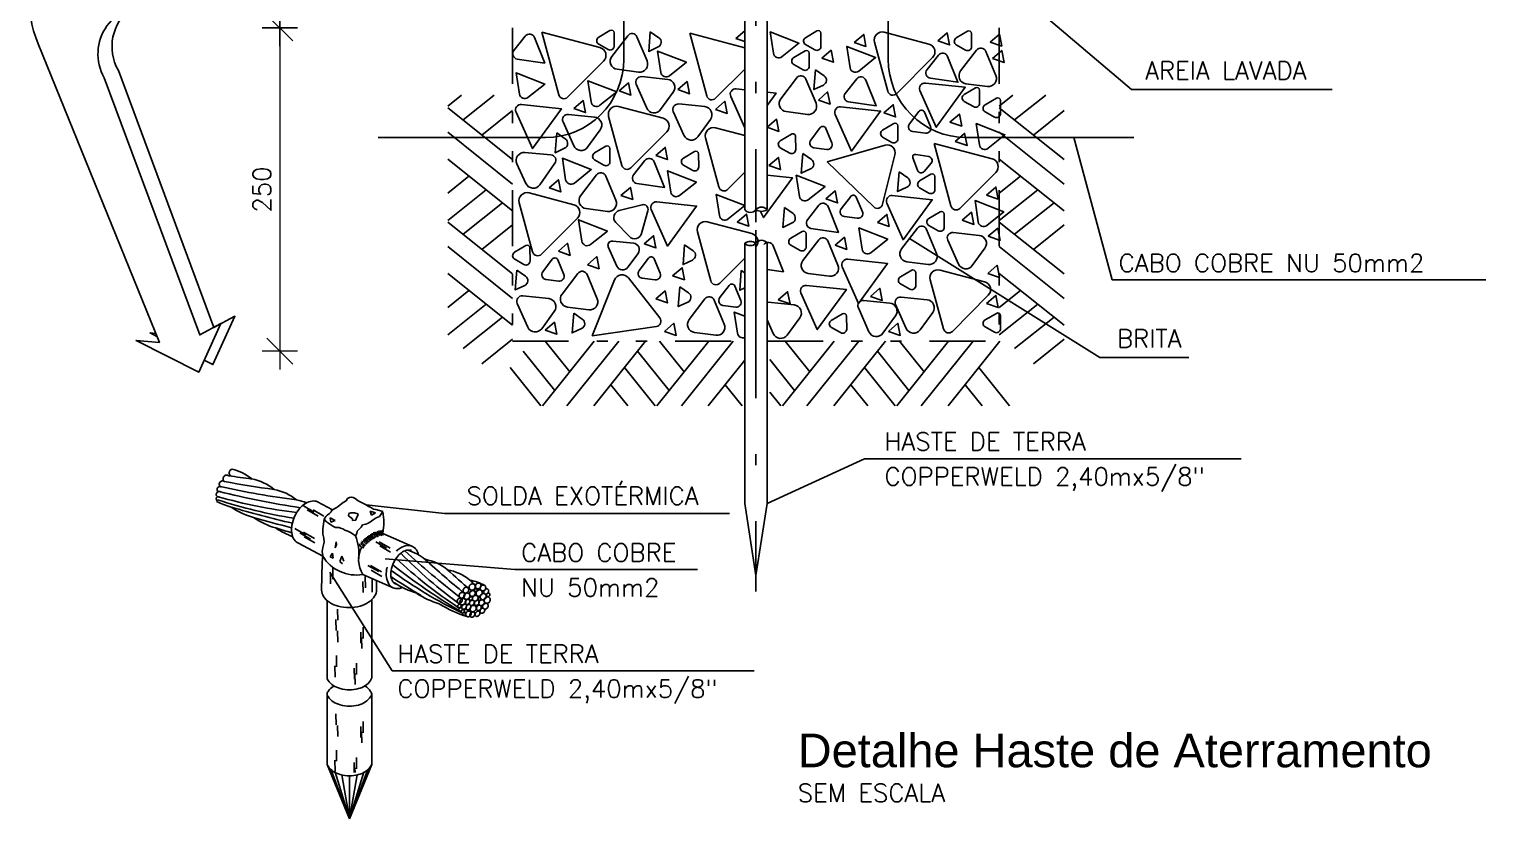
# Model space of a CAD drawing. Header units: millimetres. Extents: x 0 to 321, y -39 to 66.
# Drawn here: x 307.93 to 320.94, y -0.89 to 6.16 of the extents above; entities that cross this region are included whole.
import ezdxf

# ---------------------------------------------------------------- set-up
doc = ezdxf.new("R2010")
doc.units = ezdxf.units.MM
doc.header["$LTSCALE"] = 0.5
doc.header["$MEASUREMENT"] = 0
for name, pattern in [('CENTRO01', [8, 3, -1, 0, -1, 3]), ('DIVIDEX2', [2.5, 1, -0.5, 0, -0.5, 0, -0.5]), ('HIDDEN', [9.525, 6.35, -3.175])]:
    doc.linetypes.add(name, pattern=pattern)
for name, color, linetype in [('3', 7, 'HIDDEN'), ('ABB-AUX1', 1, 'Continuous'), ('AUXI-1', 1, 'Continuous'), ('AUXI-2', 2, 'Continuous'), ('DETALHES', 2, 'Continuous'), ('LEGENDA', 2, 'Continuous'), ('SOLID', 254, 'Continuous')]:
    doc.layers.add(name, color=color, linetype=linetype)
doc.layers.add('Cotas', color=1, linetype='Continuous', lineweight=5)
doc.styles.add('140-50', font='arial.ttf', dxfattribs={"height": 0.3})
doc.styles.add('60-125', font='romans.shx', dxfattribs={"height": 0.2})
doc.styles.add('60-50', font='romans.shx', dxfattribs={"height": 0.08})

# ---------------------------------------------------------------- blocks, each defined once
blk = doc.blocks.new('CRUZ')
for p, q in [((0, 1.97), (0, -1.97)), ((-2.04, 0), (2.04, 0)), ((-1.44, -1.44), (1.44, 1.44))]:
    blk.add_line(p, q)

msp = doc.modelspace()

# ---------------------------------------------------------------- linework, layer by layer
at = {"color": 1}
for p, q in [((317.258, 5.196), (317.602, 3.924)), ((314.521, 1.928), (315.391, 2.327)), ((310.941, 1.917), (311.64, 1.839)), ((311.11, 1.433), (312.268, 1.337)), ((310.617, 1.313), (311.174, 0.432))]:
    msp.add_line(p, q, dxfattribs=at)
at = {"layer": '3', "color": 1}
for p, q in [((311.791, 5.575), (311.669, 5.477)), ((312.249, 4.999), (311.669, 5.462)), ((312.084, 5.575), (311.806, 5.353)), ((316.715, 5.575), (316.593, 5.477)), ((317.173, 4.999), (316.593, 5.462)), ((317.008, 5.575), (316.73, 5.353)), ((312.249, 5.437), (311.975, 5.218)), ((317.173, 5.437), (316.898, 5.218)), ((312.249, 4.78), (311.669, 5.243)), ((317.173, 4.78), (316.593, 5.243)), ((312.249, 4.541), (311.669, 5.004)), ((317.173, 4.541), (316.593, 5.004)), ((311.859, 4.852), (311.669, 4.7)), ((316.783, 4.852), (316.593, 4.7)), ((312.012, 4.73), (311.669, 4.456)), ((316.936, 4.73), (316.593, 4.456)), ((312.158, 4.613), (311.806, 4.332)), ((317.082, 4.613), (316.73, 4.332)), ((312.249, 3.978), (311.669, 4.441)), ((317.173, 3.978), (316.593, 4.441)), ((312.249, 4.416), (311.975, 4.197)), ((317.173, 4.416), (316.898, 4.197)), ((312.249, 3.759), (311.669, 4.222)), ((317.173, 3.759), (316.593, 4.222)), ((312.249, 3.52), (311.669, 3.983)), ((317.173, 3.52), (316.593, 3.983)), ((311.859, 3.831), (311.669, 3.679)), ((316.783, 3.831), (316.593, 3.679)), ((312.012, 3.709), (311.669, 3.435)), ((316.936, 3.709), (316.593, 3.435)), ((312.158, 3.592), (311.806, 3.311)), ((317.082, 3.592), (316.73, 3.311)), ((312.249, 3.395), (311.975, 3.176)), ((317.173, 3.395), (316.898, 3.176)), ((312.343, 3.288), (312.625, 2.936)), ((312.978, 3.379), (312.515, 2.799)), ((312.54, 3.379), (312.759, 3.104)), ((313.197, 3.379), (312.734, 2.799)), ((313.436, 3.379), (312.973, 2.799)), ((313.364, 3.288), (313.645, 2.936)), ((313.999, 3.379), (313.536, 2.799)), ((313.561, 3.379), (313.78, 3.104)), ((314.218, 3.379), (313.755, 2.799)), ((315.12, 3.379), (314.657, 2.799)), ((314.682, 3.379), (314.901, 3.104)), ((315.339, 3.379), (314.876, 2.799)), ((315.578, 3.379), (315.115, 2.799)), ((315.506, 3.288), (315.787, 2.936)), ((316.141, 3.379), (315.678, 2.799)), ((315.703, 3.379), (315.922, 3.104)), ((316.36, 3.379), (315.897, 2.799)), ((316.599, 3.379), (316.136, 2.799)), ((312.226, 3.142), (312.5, 2.799)), ((313.247, 3.142), (313.521, 2.799)), ((314.321, 3.208), (313.994, 2.799)), ((314.544, 3.214), (314.766, 2.936)), ((315.389, 3.142), (315.663, 2.799)), ((316.41, 3.142), (316.684, 2.799)), ((313.125, 2.989), (313.277, 2.799)), ((314.146, 2.989), (314.298, 2.799)), ((314.544, 2.921), (314.642, 2.799)), ((315.267, 2.989), (315.419, 2.799)), ((316.288, 2.989), (316.44, 2.799))]:
    msp.add_line(p, q, dxfattribs=at)
at = {"layer": 'ABB-AUX1'}
for p, q in [((320.937, 3.924), (317.602, 3.924)), ((318.753, 2.327), (315.391, 2.327)), ((314.185, 1.839), (311.64, 1.839)), ((313.899, 1.337), (312.268, 1.337)), ((314.404, 0.432), (311.174, 0.432))]:
    msp.add_line(p, q, dxfattribs=at)
at = {"layer": 'AUXI-1'}
for points in [[(309.733, 2.173, -0.096725), (309.723, 2.184, -0.097742), (309.719, 2.197, -0.099216), (309.72, 2.21, -0.100283), (309.726, 2.222, -0.100283), (309.736, 2.231, -0.061382), (309.744, 2.234, -0.097742)], [(309.64, 2.079, -0.104382), (309.633, 2.087, -0.100739), (309.63, 2.097, -0.095982), (309.631, 2.108, -0.09287), (309.636, 2.118, -0.09287), (309.645, 2.125, -0.095982), (309.655, 2.129, -0.100739), (309.666, 2.129, -0.104382), (309.675, 2.124, -0.104382)], [(309.636, 2.082, -0.057478), (309.64, 2.079, -0.100261)], [(309.675, 2.124, -0.108346), (309.668, 2.133, -0.102042), (309.664, 2.144, -0.094232), (309.666, 2.157, -0.089366), (309.672, 2.168, -0.089366), (309.681, 2.177, -0.094232), (309.693, 2.181, -0.102042), (309.705, 2.181, -0.108346), (309.715, 2.176, -0.108346)], [(309.61, 1.992, -0.118585), (309.605, 1.998, -0.104671), (309.603, 2.007, -0.089579), (309.605, 2.016, -0.081212), (309.609, 2.024, -0.081212), (309.617, 2.031, -0.089579), (309.625, 2.034, -0.104671), (309.633, 2.035, -0.118585), (309.64, 2.031, -0.118585)], [(309.61, 1.958, -0.094202), (309.605, 1.963, -0.09661), (309.603, 1.969, -0.100222), (309.603, 1.976, -0.102935), (309.606, 1.982, -0.102935), (309.611, 1.986, -0.100222), (309.618, 1.988, -0.09661), (309.625, 1.988, -0.094202), (309.631, 1.985, -0.094202)], [(309.621, 2.033, -0.103042), (309.615, 2.04, -0.100261), (309.611, 2.048, -0.096564), (309.611, 2.058, -0.094103), (309.614, 2.067, -0.094103), (309.621, 2.074, -0.096564), (309.63, 2.079, -0.100261), (309.639, 2.079, -0.103042), (309.648, 2.076, -0.103042)]]:
    msp.add_lwpolyline(points, format="xyb", dxfattribs=at)
for points in [[(311.848, 1.175, -0.110801), (311.854, 1.168, -0.102767), (311.857, 1.158, -0.09313), (311.856, 1.148, -0.087299), (311.851, 1.139, -0.087299), (311.843, 1.131, -0.09313), (311.834, 1.128, -0.102767), (311.824, 1.128, -0.110801), (311.815, 1.131, -0.110801), (311.809, 1.138, -0.102767), (311.807, 1.148, -0.09313), (311.808, 1.158, -0.087299), (311.813, 1.167, -0.087299), (311.82, 1.175, -0.09313), (311.83, 1.179, -0.102767), (311.84, 1.179, -0.110801)], [(311.906, 1.206, -0.112931), (311.912, 1.199, -0.103347), (311.915, 1.188, -0.092165), (311.914, 1.177, -0.085565), (311.909, 1.167, -0.085565), (311.9, 1.158, -0.092165), (311.89, 1.154, -0.103347), (311.879, 1.154, -0.112931), (311.87, 1.158, -0.112931), (311.863, 1.165, -0.103347), (311.86, 1.176, -0.092165), (311.862, 1.187, -0.085565), (311.867, 1.198, -0.085565), (311.876, 1.206, -0.092165), (311.886, 1.21, -0.103347), (311.897, 1.21, -0.112931)], [(311.957, 1.213, -0.106529), (311.964, 1.206, -0.101465), (311.967, 1.196, -0.095039), (311.966, 1.186, -0.090946), (311.961, 1.177, -0.090946), (311.953, 1.169, -0.095039), (311.944, 1.166, -0.101465), (311.934, 1.166, -0.106529), (311.925, 1.17, -0.106529), (311.919, 1.177, -0.101465), (311.916, 1.187, -0.095039), (311.917, 1.197, -0.090946), (311.922, 1.206, -0.090946), (311.929, 1.213, -0.095039), (311.939, 1.217, -0.101465), (311.949, 1.217, -0.106529)], [(312, 1.195, -0.106529), (312.006, 1.187, -0.101465), (312.009, 1.178, -0.095039), (312.008, 1.168, -0.090946), (312.004, 1.158, -0.090946), (311.996, 1.151, -0.095039), (311.986, 1.147, -0.101465), (311.976, 1.148, -0.106529), (311.968, 1.152, -0.106529), (311.962, 1.159, -0.101465), (311.959, 1.168, -0.095039), (311.959, 1.178, -0.090946), (311.964, 1.188, -0.090946), (311.972, 1.195, -0.095039), (311.981, 1.199, -0.101465), (311.991, 1.199, -0.106529)], [(311.792, 1.08, -0.122187), (311.797, 1.075, -0.105357), (311.799, 1.066, -0.08792), (311.798, 1.057, -0.078612), (311.793, 1.048, -0.078612), (311.786, 1.041, -0.08792), (311.778, 1.037, -0.105357), (311.769, 1.037, -0.122187), (311.762, 1.04, -0.122187), (311.757, 1.046, -0.105357), (311.755, 1.054, -0.08792), (311.756, 1.063, -0.078612), (311.761, 1.072, -0.078612), (311.768, 1.079, -0.08792), (311.777, 1.083, -0.105357), (311.785, 1.083, -0.122187)], [(311.813, 1.13, -0.110801), (311.819, 1.123, -0.102767), (311.821, 1.114, -0.09313), (311.82, 1.104, -0.087299), (311.816, 1.094, -0.087299), (311.808, 1.087, -0.09313), (311.798, 1.083, -0.102767), (311.788, 1.083, -0.110801), (311.78, 1.086, -0.110801), (311.774, 1.093, -0.102767), (311.771, 1.103, -0.09313), (311.773, 1.113, -0.087299), (311.777, 1.123, -0.087299), (311.785, 1.13, -0.09313), (311.794, 1.134, -0.102767), (311.804, 1.134, -0.110801)], [(311.823, 1.074, -0.112931), (311.83, 1.067, -0.103347), (311.833, 1.056, -0.092165), (311.831, 1.045, -0.085565), (311.826, 1.035, -0.085565), (311.817, 1.026, -0.092165), (311.807, 1.022, -0.103347), (311.796, 1.022, -0.112931), (311.787, 1.026, -0.112931), (311.781, 1.034, -0.103347), (311.778, 1.044, -0.092165), (311.779, 1.055, -0.085565), (311.784, 1.066, -0.085565), (311.793, 1.074, -0.092165), (311.803, 1.078, -0.103347), (311.814, 1.078, -0.112931)], [(311.859, 1.124, -0.112931), (311.865, 1.116, -0.103347), (311.868, 1.106, -0.092165), (311.867, 1.095, -0.085565), (311.861, 1.084, -0.085565), (311.853, 1.076, -0.092165), (311.842, 1.072, -0.103347), (311.832, 1.071, -0.112931), (311.822, 1.075, -0.112931), (311.816, 1.083, -0.103347), (311.813, 1.094, -0.092165), (311.814, 1.105, -0.085565), (311.82, 1.115, -0.085565), (311.828, 1.123, -0.092165), (311.839, 1.128, -0.103347), (311.85, 1.128, -0.112931)], [(311.86, 1.068, -0.120068), (311.864, 1.062, -0.104968), (311.866, 1.054, -0.088896), (311.865, 1.045, -0.080125), (311.861, 1.037, -0.080125), (311.854, 1.03, -0.088896), (311.846, 1.026, -0.104968), (311.837, 1.026, -0.120068), (311.831, 1.029, -0.120068), (311.826, 1.035, -0.104968), (311.824, 1.043, -0.088896), (311.825, 1.051, -0.080125), (311.83, 1.06, -0.080125), (311.836, 1.067, -0.088896), (311.844, 1.07, -0.104968), (311.853, 1.071, -0.120068)], [(311.884, 1.092, -0.106794), (311.888, 1.088, -0.101551), (311.89, 1.083, -0.094922), (311.889, 1.077, -0.090713), (311.887, 1.071, -0.090713), (311.882, 1.067, -0.094922), (311.876, 1.064, -0.101551), (311.87, 1.064, -0.106794), (311.865, 1.067, -0.106794), (311.861, 1.071, -0.101551), (311.86, 1.077, -0.094922), (311.86, 1.083, -0.090713), (311.863, 1.088, -0.090713), (311.868, 1.093, -0.094922), (311.873, 1.095, -0.101551), (311.879, 1.095, -0.106794)], [(311.899, 1.06, -0.120068), (311.904, 1.054, -0.104968), (311.906, 1.046, -0.088896), (311.904, 1.037, -0.080125), (311.9, 1.029, -0.080125), (311.893, 1.022, -0.088896), (311.885, 1.018, -0.104968), (311.877, 1.018, -0.120068), (311.87, 1.021, -0.120068), (311.865, 1.027, -0.104968), (311.863, 1.035, -0.088896), (311.864, 1.044, -0.080125), (311.869, 1.052, -0.080125), (311.876, 1.059, -0.088896), (311.884, 1.062, -0.104968), (311.892, 1.063, -0.120068)], [(311.906, 1.146, -0.110801), (311.912, 1.139, -0.102767), (311.915, 1.129, -0.09313), (311.914, 1.119, -0.087299), (311.909, 1.11, -0.087299), (311.901, 1.102, -0.09313), (311.892, 1.099, -0.102767), (311.882, 1.098, -0.110801), (311.874, 1.102, -0.110801), (311.868, 1.109, -0.102767), (311.865, 1.119, -0.09313), (311.866, 1.129, -0.087299), (311.871, 1.138, -0.087299), (311.879, 1.146, -0.09313), (311.888, 1.15, -0.102767), (311.898, 1.15, -0.110801)], [(311.932, 1.103, -0.110801), (311.938, 1.096, -0.102767), (311.94, 1.087, -0.09313), (311.939, 1.077, -0.087299), (311.934, 1.067, -0.087299), (311.927, 1.06, -0.09313), (311.917, 1.056, -0.102767), (311.907, 1.056, -0.110801), (311.899, 1.06, -0.110801), (311.893, 1.067, -0.102767), (311.89, 1.076, -0.09313), (311.891, 1.086, -0.087299), (311.896, 1.096, -0.087299), (311.904, 1.103, -0.09313), (311.913, 1.107, -0.102767), (311.923, 1.107, -0.110801)], [(311.927, 1.164, -0.09978), (311.93, 1.161, -0.099016), (311.932, 1.156, -0.097954), (311.931, 1.151, -0.097216), (311.929, 1.147, -0.097216), (311.926, 1.143, -0.097954), (311.921, 1.142, -0.099016), (311.916, 1.142, -0.09978), (311.912, 1.144, -0.09978), (311.909, 1.148, -0.099016), (311.907, 1.152, -0.097954), (311.907, 1.157, -0.097216), (311.909, 1.162, -0.097216), (311.913, 1.165, -0.097954), (311.918, 1.167, -0.099016), (311.923, 1.166, -0.09978)], [(311.943, 1.06, -0.120068), (311.947, 1.054, -0.104968), (311.949, 1.046, -0.088896), (311.948, 1.037, -0.080125), (311.944, 1.029, -0.080125), (311.937, 1.022, -0.088896), (311.929, 1.018, -0.104968), (311.92, 1.018, -0.120068), (311.914, 1.021, -0.120068), (311.909, 1.027, -0.104968), (311.907, 1.035, -0.088896), (311.908, 1.044, -0.080125), (311.913, 1.052, -0.080125), (311.92, 1.059, -0.088896), (311.927, 1.062, -0.104968), (311.936, 1.063, -0.120068)], [(311.968, 1.152, -0.112931), (311.974, 1.144, -0.103347), (311.977, 1.134, -0.092165), (311.976, 1.123, -0.085565), (311.97, 1.112, -0.085565), (311.962, 1.104, -0.092165), (311.952, 1.099, -0.103347), (311.941, 1.099, -0.112931), (311.932, 1.103, -0.112931), (311.925, 1.111, -0.103347), (311.922, 1.121, -0.092165), (311.924, 1.132, -0.085565), (311.929, 1.143, -0.085565), (311.938, 1.151, -0.092165), (311.948, 1.156, -0.103347), (311.959, 1.156, -0.112931)], [(311.96, 1.087, -0.09978), (311.963, 1.083, -0.099016), (311.965, 1.079, -0.097954), (311.964, 1.074, -0.097216), (311.962, 1.069, -0.097216), (311.958, 1.066, -0.097954), (311.954, 1.064, -0.099016), (311.949, 1.064, -0.09978), (311.945, 1.067, -0.09978), (311.941, 1.07, -0.099016), (311.94, 1.075, -0.097954), (311.94, 1.08, -0.097216), (311.942, 1.084, -0.097216), (311.946, 1.087, -0.097954), (311.95, 1.089, -0.099016), (311.955, 1.089, -0.09978)], [(311.988, 1.063, -0.110801), (311.994, 1.056, -0.102767), (311.997, 1.047, -0.09313), (311.995, 1.037, -0.087299), (311.991, 1.027, -0.087299), (311.983, 1.02, -0.09313), (311.973, 1.016, -0.102767), (311.964, 1.016, -0.110801), (311.955, 1.02, -0.110801), (311.949, 1.026, -0.102767), (311.947, 1.036, -0.09313), (311.948, 1.046, -0.087299), (311.952, 1.056, -0.087299), (311.96, 1.063, -0.09313), (311.97, 1.067, -0.102767), (311.979, 1.067, -0.110801)], [(312.004, 1.12, -0.112931), (312.011, 1.112, -0.103347), (312.013, 1.102, -0.092165), (312.012, 1.091, -0.085565), (312.007, 1.08, -0.085565), (311.998, 1.072, -0.092165), (311.988, 1.068, -0.103347), (311.977, 1.068, -0.112931), (311.968, 1.072, -0.112931), (311.962, 1.079, -0.103347), (311.959, 1.09, -0.092165), (311.96, 1.101, -0.085565), (311.965, 1.111, -0.085565), (311.974, 1.12, -0.092165), (311.984, 1.124, -0.103347), (311.995, 1.124, -0.112931)], [(312.028, 1.162, -0.122187), (312.033, 1.157, -0.105357), (312.035, 1.148, -0.08792), (312.033, 1.139, -0.078612), (312.028, 1.13, -0.078612), (312.021, 1.123, -0.08792), (312.013, 1.119, -0.105357), (312.004, 1.119, -0.122187), (311.997, 1.122, -0.122187), (311.992, 1.128, -0.105357), (311.99, 1.136, -0.08792), (311.992, 1.145, -0.078612), (311.997, 1.154, -0.078612), (312.004, 1.161, -0.08792), (312.012, 1.165, -0.105357), (312.021, 1.165, -0.122187)], [(312.04, 1.089, -0.112931), (312.046, 1.081, -0.103347), (312.049, 1.071, -0.092165), (312.048, 1.06, -0.085565), (312.042, 1.049, -0.085565), (312.034, 1.041, -0.092165), (312.023, 1.037, -0.103347), (312.013, 1.037, -0.112931), (312.003, 1.041, -0.112931), (311.997, 1.048, -0.103347), (311.994, 1.059, -0.092165), (311.995, 1.07, -0.085565), (312.001, 1.08, -0.085565), (312.009, 1.089, -0.092165), (312.02, 1.093, -0.103347), (312.031, 1.093, -0.112931)], [(312.041, 1.125, -0.106794), (312.045, 1.12, -0.101551), (312.046, 1.115, -0.094922), (312.046, 1.109, -0.090713), (312.043, 1.103, -0.090713), (312.038, 1.099, -0.094922), (312.033, 1.096, -0.101551), (312.027, 1.097, -0.106794), (312.022, 1.099, -0.106794), (312.018, 1.103, -0.101551), (312.016, 1.109, -0.094922), (312.017, 1.115, -0.090713), (312.019, 1.121, -0.090713), (312.024, 1.125, -0.094922), (312.03, 1.127, -0.101551), (312.036, 1.127, -0.106794)], [(311.784, 1.025, -0.106794), (311.787, 1.021, -0.101551), (311.789, 1.015, -0.094922), (311.789, 1.009, -0.090713), (311.786, 1.004, -0.090713), (311.781, 0.999, -0.094922), (311.776, 0.997, -0.101551), (311.77, 0.997, -0.106794), (311.764, 1, -0.106794), (311.761, 1.004, -0.101551), (311.759, 1.01, -0.094922), (311.759, 1.016, -0.090713), (311.762, 1.021, -0.090713), (311.767, 1.025, -0.094922), (311.773, 1.028, -0.101551), (311.778, 1.028, -0.106794)], [(311.795, 0.995, -0.106794), (311.798, 0.991, -0.101551), (311.8, 0.985, -0.094922), (311.799, 0.979, -0.090713), (311.797, 0.973, -0.090713), (311.792, 0.969, -0.094922), (311.786, 0.967, -0.101551), (311.78, 0.967, -0.106794), (311.775, 0.969, -0.106794), (311.772, 0.974, -0.101551), (311.77, 0.979, -0.094922), (311.77, 0.985, -0.090713), (311.773, 0.991, -0.090713), (311.778, 0.995, -0.094922), (311.783, 0.997, -0.101551), (311.789, 0.997, -0.106794)], [(311.813, 0.977, -0.106794), (311.817, 0.973, -0.101551), (311.818, 0.967, -0.094922), (311.818, 0.961, -0.090713), (311.815, 0.956, -0.090713), (311.81, 0.951, -0.094922), (311.805, 0.949, -0.101551), (311.799, 0.949, -0.106794), (311.794, 0.952, -0.106794), (311.79, 0.956, -0.101551), (311.788, 0.962, -0.094922), (311.789, 0.968, -0.090713), (311.792, 0.973, -0.090713), (311.796, 0.978, -0.094922), (311.802, 0.98, -0.101551), (311.808, 0.98, -0.106794)], [(311.831, 1.027, -0.122187), (311.836, 1.021, -0.105357), (311.838, 1.013, -0.08792), (311.836, 1.004, -0.078612), (311.832, 0.995, -0.078612), (311.825, 0.988, -0.08792), (311.816, 0.984, -0.105357), (311.808, 0.983, -0.122187), (311.801, 0.986, -0.122187), (311.796, 0.992, -0.105357), (311.794, 1.001, -0.08792), (311.795, 1.01, -0.078612), (311.8, 1.019, -0.078612), (311.807, 1.026, -0.08792), (311.815, 1.03, -0.105357), (311.824, 1.03, -0.122187)], [(311.823, 0.951, -0.09978), (311.826, 0.947, -0.099016), (311.827, 0.943, -0.097954), (311.827, 0.938, -0.097216), (311.825, 0.933, -0.097216), (311.821, 0.93, -0.097954), (311.817, 0.928, -0.099016), (311.812, 0.929, -0.09978), (311.807, 0.931, -0.09978), (311.804, 0.934, -0.099016), (311.803, 0.939, -0.097954), (311.803, 0.944, -0.097216), (311.805, 0.948, -0.097216), (311.809, 0.952, -0.097954), (311.813, 0.953, -0.099016), (311.818, 0.953, -0.09978)], [(311.839, 0.98, -0.106794), (311.843, 0.976, -0.101551), (311.845, 0.97, -0.094922), (311.844, 0.964, -0.090713), (311.842, 0.959, -0.090713), (311.837, 0.954, -0.094922), (311.831, 0.952, -0.101551), (311.825, 0.952, -0.106794), (311.82, 0.955, -0.106794), (311.816, 0.959, -0.101551), (311.815, 0.965, -0.094922), (311.815, 0.971, -0.090713), (311.818, 0.976, -0.090713), (311.823, 0.981, -0.094922), (311.828, 0.983, -0.101551), (311.834, 0.983, -0.106794)], [(311.871, 0.964, -0.110801), (311.877, 0.957, -0.102767), (311.88, 0.947, -0.09313), (311.879, 0.937, -0.087299), (311.874, 0.928, -0.087299), (311.866, 0.92, -0.09313), (311.857, 0.916, -0.102767), (311.847, 0.916, -0.110801), (311.839, 0.92, -0.110801), (311.833, 0.927, -0.102767), (311.83, 0.937, -0.09313), (311.831, 0.947, -0.087299), (311.836, 0.956, -0.087299), (311.844, 0.964, -0.09313), (311.853, 0.967, -0.102767), (311.863, 0.967, -0.110801)], [(311.87, 1.022, -0.122187), (311.875, 1.016, -0.105357), (311.877, 1.008, -0.08792), (311.875, 0.999, -0.078612), (311.871, 0.99, -0.078612), (311.863, 0.983, -0.08792), (311.855, 0.979, -0.105357), (311.846, 0.979, -0.122187), (311.839, 0.982, -0.122187), (311.835, 0.987, -0.105357), (311.833, 0.996, -0.08792), (311.834, 1.005, -0.078612), (311.839, 1.014, -0.078612), (311.846, 1.021, -0.08792), (311.854, 1.025, -0.105357), (311.863, 1.025, -0.122187)], [(311.904, 0.956, -0.122187), (311.909, 0.95, -0.105357), (311.911, 0.941, -0.08792), (311.909, 0.932, -0.078612), (311.905, 0.923, -0.078612), (311.897, 0.916, -0.08792), (311.889, 0.912, -0.105357), (311.88, 0.912, -0.122187), (311.873, 0.915, -0.122187), (311.869, 0.921, -0.105357), (311.867, 0.929, -0.08792), (311.868, 0.938, -0.078612), (311.873, 0.947, -0.078612), (311.88, 0.954, -0.08792), (311.888, 0.958, -0.105357), (311.897, 0.959, -0.122187)], [(311.914, 1.013, -0.112931), (311.921, 1.006, -0.103347), (311.924, 0.995, -0.092165), (311.922, 0.984, -0.085565), (311.917, 0.974, -0.085565), (311.908, 0.966, -0.092165), (311.898, 0.961, -0.103347), (311.887, 0.961, -0.112931), (311.878, 0.965, -0.112931), (311.872, 0.973, -0.103347), (311.869, 0.983, -0.092165), (311.87, 0.994, -0.085565), (311.876, 1.005, -0.085565), (311.884, 1.013, -0.092165), (311.894, 1.017, -0.103347), (311.905, 1.017, -0.112931)], [(311.95, 0.963, -0.122187), (311.955, 0.957, -0.105357), (311.957, 0.948, -0.08792), (311.955, 0.94, -0.078612), (311.951, 0.931, -0.078612), (311.943, 0.924, -0.08792), (311.935, 0.92, -0.105357), (311.926, 0.919, -0.122187), (311.919, 0.922, -0.122187), (311.915, 0.928, -0.105357), (311.913, 0.937, -0.08792), (311.914, 0.945, -0.078612), (311.919, 0.954, -0.078612), (311.926, 0.961, -0.08792), (311.934, 0.965, -0.105357), (311.943, 0.966, -0.122187)], [(311.962, 1.016, -0.122187), (311.967, 1.01, -0.105357), (311.969, 1.002, -0.08792), (311.967, 0.993, -0.078612), (311.963, 0.984, -0.078612), (311.956, 0.977, -0.08792), (311.947, 0.973, -0.105357), (311.939, 0.973, -0.122187), (311.932, 0.975, -0.122187), (311.927, 0.981, -0.105357), (311.925, 0.99, -0.08792), (311.926, 0.999, -0.078612), (311.931, 1.008, -0.078612), (311.938, 1.015, -0.08792), (311.946, 1.019, -0.105357), (311.955, 1.019, -0.122187)], [(311.993, 0.99, -0.120068), (311.998, 0.984, -0.104968), (312, 0.976, -0.088896), (311.999, 0.967, -0.080125), (311.994, 0.959, -0.080125), (311.987, 0.952, -0.088896), (311.979, 0.948, -0.104968), (311.971, 0.948, -0.120068), (311.964, 0.951, -0.120068), (311.959, 0.957, -0.104968), (311.957, 0.965, -0.088896), (311.959, 0.974, -0.080125), (311.963, 0.982, -0.080125), (311.97, 0.989, -0.088896), (311.978, 0.992, -0.104968), (311.986, 0.993, -0.120068)], [(312.021, 1.033, -0.110801), (312.027, 1.026, -0.102767), (312.03, 1.016, -0.09313), (312.029, 1.006, -0.087299), (312.024, 0.997, -0.087299), (312.016, 0.989, -0.09313), (312.007, 0.985, -0.102767), (311.997, 0.985, -0.110801), (311.989, 0.989, -0.110801), (311.983, 0.996, -0.102767), (311.98, 1.006, -0.09313), (311.981, 1.016, -0.087299), (311.986, 1.025, -0.087299), (311.994, 1.033, -0.09313), (312.003, 1.036, -0.102767), (312.013, 1.036, -0.110801)]]:
    msp.add_lwpolyline(points, format="xyb", close=True, dxfattribs=at)
for centre, radius, start, end in [((309.637, 1.799), 0.449, 50.7631, 76.1343), ((311.145, 9.924), 7.937, 259.3233, 262.5787), ((310.945, 10.017), 7.937, 261.0823, 262.5787), ((309.836, 1.706), 0.449, 50.7631, 79.2369), ((309.626, 1.945), 0.0205, 124.6108, 173.7023), ((311.001, 6.189), 4.449, 251.8389, 260.8835), ((310.833, 6.189), 4.372, 253.9089, 263.2899), ((311.545, 9.737), 7.937, 256.0294, 261.3692), ((311.345, 9.83), 7.937, 257.5915, 262.5787), ((310.036, 1.612), 0.449, 50.7631, 79.2369), ((310.236, 1.519), 0.449, 67.3921, 79.2369), ((309.939, 2.593), 0.727, 242.6849, 253.7266), ((313.127, 13.68), 12.263, 253.9459, 256.587), ((310.139, 2.5), 0.727, 236.2734, 253.7266), ((318.649, 33.384), 32.762, 254.5748, 255.1913), ((310.339, 2.407), 0.727, 236.2734, 253.7266), ((346.715, 121.583), 125.331, 253.03024, 253.0981), ((310.539, 2.313), 0.727, 236.2734, 249.6412), ((313.879, 4.245), 3.874, 226.4407, 236.9635), ((314.206, 4.366), 4.128, 224.2863, 233.9824), ((316.638, 7.366), 7.937, 227.602, 232.1956), ((311.184, 1.081), 0.449, 50.7631, 73.5732), ((313.549, 4.564), 4.017, 233.5988, 244.2029), ((314.595, 5.71), 5.516, 231.7295, 239.2317), ((316.838, 7.273), 7.937, 227.4213, 230.7377), ((311.384, 0.988), 0.449, 50.7631, 79.2369), ((311.584, 0.895), 0.449, 50.7631, 79.2369), ((317.038, 7.18), 7.937, 227.4213, 229.3478), ((313.614, 4.895), 4.372, 235.8917, 240.0279), ((311.398, 1.917), 0.727, 253.0573, 253.7266), ((311.598, 1.824), 0.727, 236.2734, 253.7266), ((317.238, 7.087), 7.937, 227.4213, 227.8793), ((311.784, 0.802), 0.449, 61.1632, 79.2369), ((311.797, 1.73), 0.727, 236.2734, 253.7266), ((312.139, 1.889), 1.015, 237.5134, 253.0335)]:
    msp.add_arc(centre, radius, start, end, dxfattribs=at)
at = {"layer": 'AUXI-2'}
for p, q in [((310.736, 1.937), (310.763, 1.953)), ((310.763, 1.953), (310.775, 1.973)), ((310.87, 1.953), (310.842, 1.973)), ((310.905, 1.933), (310.87, 1.953)), ((310.478, 1.851), (310.381, 1.907)), ((310.513, 1.816), (310.416, 1.872)), ((310.564, 1.816), (310.467, 1.872)), ((310.641, 1.872), (310.508, 1.943)), ((310.582, 1.811), (310.594, 1.823)), ((310.594, 1.823), (310.613, 1.839)), ((310.613, 1.839), (310.629, 1.854)), ((310.629, 1.854), (310.636, 1.869)), ((310.636, 1.869), (310.673, 1.89)), ((310.673, 1.89), (310.692, 1.902)), ((310.692, 1.902), (310.708, 1.917)), ((310.708, 1.917), (310.736, 1.937)), ((310.787, 1.839), (310.783, 1.819)), ((310.803, 1.843), (310.787, 1.839)), ((310.838, 1.843), (310.803, 1.843)), ((310.866, 1.835), (310.838, 1.843)), ((310.854, 1.799), (310.87, 1.827)), ((310.87, 1.827), (310.866, 1.835)), ((310.941, 1.917), (310.905, 1.933)), ((310.961, 1.902), (310.941, 1.917)), ((310.98, 1.894), (310.961, 1.902)), ((311.024, 1.843), (310.976, 1.858)), ((310.976, 1.858), (310.988, 1.823)), ((311.008, 1.878), (310.98, 1.894)), ((310.988, 1.823), (311.024, 1.843)), ((311.028, 1.874), (311.008, 1.878)), ((311.059, 1.866), (311.028, 1.874)), ((311.09, 1.855), (311.059, 1.866)), ((311.059, 1.811), (311.09, 1.855)), ((310.403, 1.648), (310.306, 1.704)), ((310.554, 1.701), (310.566, 1.787)), ((310.554, 1.653), (310.554, 1.701)), ((310.566, 1.787), (310.582, 1.811)), ((310.586, 1.764), (310.566, 1.787)), ((310.605, 1.752), (310.586, 1.764)), ((310.625, 1.736), (310.605, 1.752)), ((310.621, 1.799), (310.665, 1.776)), ((310.625, 1.76), (310.621, 1.799)), ((310.665, 1.776), (310.625, 1.76)), ((310.645, 1.724), (310.625, 1.736)), ((310.669, 1.712), (310.645, 1.724)), ((310.7, 1.712), (310.669, 1.712)), ((310.712, 1.708), (310.7, 1.712)), ((310.732, 1.701), (310.712, 1.708)), ((310.751, 1.689), (310.732, 1.701)), ((310.783, 1.819), (310.819, 1.791)), ((310.819, 1.791), (310.819, 1.776)), ((310.819, 1.776), (310.85, 1.779)), ((310.85, 1.779), (310.854, 1.799)), ((310.862, 1.681), (310.874, 1.693)), ((310.874, 1.693), (310.886, 1.705)), ((310.886, 1.705), (310.897, 1.716)), ((310.897, 1.716), (310.909, 1.736)), ((310.909, 1.736), (310.937, 1.744)), ((310.937, 1.744), (310.953, 1.748)), ((310.953, 1.748), (310.98, 1.764)), ((310.98, 1.764), (311.004, 1.783)), ((311.004, 1.783), (311.032, 1.799)), ((311.032, 1.799), (311.059, 1.811)), ((310.554, 1.457), (310.336, 1.573)), ((310.445, 1.61), (310.348, 1.666)), ((310.48, 1.615), (310.383, 1.671)), ((310.484, 1.575), (310.387, 1.631)), ((310.562, 1.618), (310.554, 1.653)), ((310.554, 1.535), (310.566, 1.582)), ((310.566, 1.582), (310.562, 1.618)), ((310.673, 1.586), (310.665, 1.531)), ((310.665, 1.531), (310.676, 1.563)), ((310.676, 1.563), (310.673, 1.586)), ((310.779, 1.681), (310.751, 1.689)), ((310.807, 1.665), (310.779, 1.681)), ((310.819, 1.657), (310.807, 1.665)), ((310.845, 1.638), (310.819, 1.657)), ((310.845, 1.638), (310.858, 1.661)), ((310.858, 1.661), (310.862, 1.681)), ((311.124, 1.528), (311.027, 1.584)), ((311.155, 1.528), (311.058, 1.584)), ((311.354, 1.545), (311.09, 1.661)), ((310.55, 1.5), (310.554, 1.535)), ((310.554, 1.46), (310.55, 1.5)), ((310.55, 1.405), (310.554, 1.46)), ((310.619, 1.452), (310.642, 1.483)), ((310.646, 1.44), (310.619, 1.452)), ((310.642, 1.483), (310.646, 1.44)), ((310.725, 1.456), (310.705, 1.409)), ((310.741, 1.412), (310.725, 1.456)), ((311.159, 1.493), (311.062, 1.549)), ((310.55, 1.402), (310.544, 1.154)), ((310.622, 1.308), (310.624, 1.209)), ((310.643, 1.351), (310.645, 1.251)), ((310.705, 1.409), (310.729, 1.389)), ((311.054, 1.319), (310.957, 1.375)), ((311.078, 1.317), (310.981, 1.373)), ((311.082, 1.276), (310.985, 1.332)), ((311.181, 1.175), (310.911, 1.295)), ((310.912, 1.232), (310.914, 1.132)), ((310.933, 1.275), (310.935, 1.175)), ((310.994, 1.256), (310.994, 1.137)), ((311.034, 1.238), (311.034, 1.156)), ((310.592, 1.062), (310.592, 0.366)), ((310.992, 1.069), (310.992, 0.371)), ((310.685, 0.984), (310.687, 0.885)), ((310.672, 0.893), (310.673, 0.794)), ((310.685, 0.789), (310.687, 0.69)), ((310.893, 0.78), (310.895, 0.681)), ((310.914, 0.823), (310.916, 0.723)), ((310.901, 0.732), (310.903, 0.632)), ((310.676, 0.569), (310.678, 0.469)), ((310.676, 0.569), (310.678, 0.469)), ((310.663, 0.478), (310.665, 0.378)), ((310.834, 0.458), (310.836, 0.358)), ((310.841, 0.41), (310.843, 0.31)), ((310.855, 0.501), (310.856, 0.401)), ((310.592, 0.219), (310.592, -0.402)), ((310.992, 0.226), (310.992, -0.402)), ((310.672, 0.05), (310.673, -0.049)), ((310.685, -0.054), (310.687, -0.153)), ((310.893, -0.063), (310.895, -0.162)), ((310.901, -0.111), (310.903, -0.211)), ((310.914, -0.02), (310.916, -0.12)), ((310.663, -0.365), (310.665, -0.465)), ((310.676, -0.274), (310.678, -0.374)), ((310.676, -0.274), (310.678, -0.374)), ((310.834, -0.385), (310.835, -0.474)), ((310.855, -0.342), (310.856, -0.442)), ((310.792, -0.889), (310.592, -0.402)), ((310.792, -0.889), (310.612, -0.434)), ((310.792, -0.889), (310.63, -0.453)), ((310.792, -0.889), (310.665, -0.472)), ((310.792, -0.889), (310.724, -0.497)), ((310.792, -0.889), (310.992, -0.402)), ((310.792, -0.889), (310.973, -0.434)), ((310.792, -0.889), (310.954, -0.453)), ((310.792, -0.889), (310.92, -0.472)), ((310.792, -0.889), (310.86, -0.497)), ((310.792, -0.889), (310.792, -0.504)), ((310.841, -0.433), (310.842, -0.474))]:
    msp.add_line(p, q, dxfattribs=at)
for points in [[(310.336, 1.573, -0.144516), (310.299, 1.605, -0.107176), (310.277, 1.666, -0.077736), (310.279, 1.735, -0.064918), (310.303, 1.813, -0.064918), (310.347, 1.882, -0.077736), (310.399, 1.928, -0.107176), (310.46, 1.95, -0.144516), (310.508, 1.943, -0.144516)], [(311.054, 1.659, -0.01835), (311.065, 1.661, -0.071885), (311.09, 1.661, -0.144516)], [(311.209, 1.209, -0.209857), (311.18, 1.229, -0.107176), (311.163, 1.274, -0.077736), (311.165, 1.33, -0.064918), (311.186, 1.398, -0.064918), (311.225, 1.458, -0.077736), (311.267, 1.495, -0.107176), (311.311, 1.512, -0.109275), (311.345, 1.507)], [(311.211, 1.503, -0.048527), (311.245, 1.53, -0.107176), (311.306, 1.552, -0.144516), (311.354, 1.545, -0.144516)], [(311.354, 1.545, -0.144516), (311.39, 1.513, -0.079371), (311.409, 1.468, -0.077736)], [(311.265, 1.177, -0.059538), (311.229, 1.168, -0.144516), (311.181, 1.175, -0.144516), (311.145, 1.207, -0.107176), (311.123, 1.268, -0.077736), (311.124, 1.337, -0.016711), (311.129, 1.358, -0.064918)], [(310.544, 1.154, -0.001618), (310.544, 1.155, -0.100477)], [(310.692, 1.011, -0.077736), (310.616, 1.043, -0.107176), (310.561, 1.098, -0.144516), (310.544, 1.154, -0.144516)], [(311.034, 1.156, -0.144516), (311.017, 1.1, -0.107176), (310.962, 1.045, -0.077736), (310.887, 1.011, -0.130386), (310.692, 1.011, -0.064918)], [(310.992, 0.371, -0.07829), (310.981, 0.347, -0.107176), (310.935, 0.301, -0.077736), (310.872, 0.274, -0.064918), (310.791, 0.264, -0.064918), (310.71, 0.275, -0.077736), (310.647, 0.302, -0.107176), (310.601, 0.348, -0.056675), (310.592, 0.366, -0.144516)], [(310.653, 0.298, 0.008455), (310.647, 0.294, 0.107176), (310.601, 0.249, 0.165246), (310.592, 0.22)], [(310.992, 0.226, 0.07829), (310.981, 0.25, 0.107176), (310.935, 0.296, 0.006229), (310.93, 0.298, 0.064918)], [(310.992, 0.226, -0.07829), (310.981, 0.201, -0.107176), (310.935, 0.156, -0.077736), (310.872, 0.128, -0.064918), (310.791, 0.118, -0.064918), (310.71, 0.129, -0.077736), (310.647, 0.157, -0.107176), (310.601, 0.203, -0.056675), (310.592, 0.22, -0.144516)], [(310.992, -0.396, -0.07829), (310.981, -0.421, -0.107176), (310.935, -0.466, -0.077736), (310.872, -0.494, -0.064918), (310.791, -0.504, -0.064918), (310.71, -0.493, -0.077736), (310.647, -0.465, -0.107176), (310.601, -0.419, -0.056675), (310.592, -0.402, -0.144516)]]:
    msp.add_lwpolyline(points, format="xyb", dxfattribs=at)
for centre, radius, start, end in [((310.809, 1.933), 0.0521, 49.9181, 130.0819), ((310.607, 1.758), 0.492, 348.6693, 11.3307), ((311.115, 1.672), 0.033, 141.601, 235.32), ((310.456, 1.48), 0.42, 354.2019, 22.1773), ((310.921, 1.571), 0.0398, 186.2173, 269.8467), ((310.931, 1.576), 0.033, 168.1506, 261.8696), ((310.94, 1.587), 0.033, 168.1506, 261.8696), ((310.954, 1.6), 0.033, 168.1506, 261.8696), ((310.965, 1.611), 0.033, 168.1506, 261.8696), ((310.977, 1.619), 0.033, 168.1506, 261.8696), ((310.989, 1.63), 0.033, 168.1506, 261.8696), ((311, 1.638), 0.033, 168.1506, 261.8696), ((311.015, 1.643), 0.033, 159.6777, 253.3967), ((311.027, 1.65), 0.033, 159.6777, 253.3967), ((311.041, 1.659), 0.033, 159.6777, 253.3967), ((311.117, 1.424), 0.243, 104.8643, 115.2686), ((311.055, 1.663), 0.033, 159.6777, 253.3967), ((311.07, 1.661), 0.033, 141.601, 235.32), ((311.086, 1.666), 0.033, 141.601, 235.32), ((311.1, 1.667), 0.033, 141.601, 235.32), ((310.853, 1.639), 0.35, 211.2641, 279.7659), ((311.117, 1.424), 0.243, 152.465, 212.1417)]:
    msp.add_arc(centre, radius, start, end, dxfattribs=at)
at = {"layer": 'Cotas', "color": 1}
msp.add_line((310.171, 6.095), (310.171, 3.368), dxfattribs=at)
at = {"layer": 'DETALHES', "color": 2, "flags": 128}
msp.add_lwpolyline([(309.404, 6.304), (309.058, 6.368, 0.637193), (308.603, 5.73), (309.456, 3.434), (309.644, 3.534), (309.448, 3.102), (308.887, 3.384), (309.095, 3.366), (308.013, 6.033, -0.487788), (308.854, 7.506), (308.722, 6.828), (309.404, 6.304)], format="xyb", dxfattribs=at)
at = {"layer": 'DETALHES', "color": 1, "flags": 128}
msp.add_lwpolyline([(308.842, 6.353, 0.374522), (308.729, 5.796), (309.581, 3.5), (309.77, 3.6), (309.573, 3.168), (309.496, 3.207)], format="xyb", dxfattribs=at)
msp.add_lwpolyline([(309.073, 3.42), (309.012, 3.451), (309.062, 3.446)], dxfattribs=at)
at = {"layer": 'SOLID', "color": 1, "linetype": 'CENTRO01'}
for p, q in [((314.421, 10.293), (314.421, 4.441)), ((314.421, 4.369), (314.421, 1.142))]:
    msp.add_line(p, q, dxfattribs=at)
at = {"layer": 'SOLID', "color": 3, "linetype": 'Continuous'}
for p, q in [((314.321, 9.677), (314.321, 4.554)), ((314.521, 9.677), (314.521, 4.554)), ((314.321, 4.252), (314.321, 1.928)), ((314.521, 4.252), (314.521, 1.928))]:
    msp.add_line(p, q, dxfattribs=at)
at = {"layer": 'SOLID', "color": 5}
for p, q in [((313.241, 9.071), (313.241, 5.896)), ((315.601, 9.071), (315.601, 5.896)), ((312.541, 5.196), (311.047, 5.196)), ((316.301, 5.196), (317.795, 5.196))]:
    msp.add_line(p, q, dxfattribs=at)
at = {"layer": 'SOLID', "color": 1}
for p, q in [((317.773, 5.625), (316.105, 7.043)), ((319.566, 5.625), (317.773, 5.625)), ((317.49, 3.231), (315.791, 4.294)), ((318.284, 3.231), (317.49, 3.231))]:
    msp.add_line(p, q, dxfattribs=at)
at = {"layer": 'SOLID', "color": 1, "linetype": 'DIVIDEX2'}
for p, q in [((312.249, 6.175), (312.249, 3.379)), ((316.593, 6.175), (316.593, 3.379)), ((312.249, 3.379), (314.321, 3.379)), ((314.521, 3.379), (316.593, 3.379))]:
    msp.add_line(p, q, dxfattribs=at)
at = {"layer": 'SOLID', "color": 3}
for p in [(314.321, 1.928), (314.521, 1.928)]:
    msp.add_line(p, (314.421, 1.286), dxfattribs=at)
at = {"layer": 'SOLID', "color": 1}
for points in [[(312.362, 6.103), (312.26, 5.974, 0.57735), (312.29, 5.897), (312.536, 5.861), (312.444, 6.091, 0.57735)], [(312.509, 6.137), (312.66, 5.579, 0.57735), (312.74, 5.557), (313.061, 5.879, 0.57735), (313.028, 6)], [(313.118, 6.151), (313.018, 6.092, 0.57735), (313.018, 6.029), (313.102, 5.982, 0.57735), (313.155, 6.014), (313.154, 6.13, 0.57735)], [(313.277, 6.106), (313.135, 5.921, 0.57735), (313.183, 5.806), (313.373, 5.781, 0.57735), (313.449, 5.88), (313.359, 6.096, 0.57735)], [(313.478, 6.141), (313.464, 5.965), (313.548, 6.005, 0.57735), (313.555, 6.088)], [(314.654, 5.919), (314.805, 6.039), (314.548, 6.139), (314.577, 5.949, 0.57735)], [(314.964, 6.148), (314.863, 6.088, 0.57735), (314.864, 6.026), (314.947, 5.979, 0.57735), (315.001, 6.01), (315, 6.127, 0.57735)], [(315.478, 6.048), (315.597, 5.61, 0.57735), (315.678, 5.589), (315.998, 5.91, 0.57735), (315.965, 6.031), (315.566, 6.137, 0.57735)], [(316.309, 6.146), (316.209, 6.086, 0.57735), (316.209, 6.024), (316.293, 5.977, 0.57735), (316.346, 6.008), (316.345, 6.125, 0.57735)], [(315.338, 5.789), (315.489, 5.91), (315.232, 6.01), (315.261, 5.819, 0.57735)], [(316.39, 5.977), (316.248, 5.791, 0.57735), (316.296, 5.676), (316.487, 5.652, 0.57735), (316.562, 5.751), (316.472, 5.966, 0.57735)], [(313.649, 5.748), (313.8, 5.868), (313.543, 5.968), (313.572, 5.778, 0.57735)], [(314.859, 5.97), (314.758, 5.91, 0.57735), (314.759, 5.848), (314.842, 5.801, 0.57735), (314.896, 5.832), (314.895, 5.949, 0.57735)], [(316.05, 5.932), (315.948, 5.803, 0.57735), (315.979, 5.726), (316.224, 5.69), (316.132, 5.92, 0.57735)], [(312.386, 5.554), (312.537, 5.674), (312.28, 5.774), (312.309, 5.584, 0.57735)], [(313.352, 5.673), (313.446, 5.459, 0.57735), (313.57, 5.446), (313.683, 5.601, 0.57735), (313.633, 5.715), (313.401, 5.74, 0.57735)], [(314.784, 5.728), (314.643, 5.543, 0.57735), (314.691, 5.428), (314.881, 5.403, 0.57735), (314.957, 5.502), (314.867, 5.718, 0.57735)], [(314.953, 5.801), (314.939, 5.625), (315.023, 5.665, 0.57735), (315.03, 5.748)], [(315.32, 5.72), (315.217, 5.591, 0.57735), (315.248, 5.514), (315.493, 5.478), (315.402, 5.708, 0.57735)], [(313.028, 5.484), (313.178, 5.604), (312.921, 5.704), (312.95, 5.514, 0.57735)], [(315.885, 5.616), (316.03, 5.288), (316.29, 5.645), (315.934, 5.683, 0.57735)], [(316.381, 5.641), (316.28, 5.582, 0.57735), (316.28, 5.519), (316.364, 5.472, 0.57735), (316.418, 5.504), (316.417, 5.62, 0.57735)], [(312.279, 5.424), (312.425, 5.097), (312.684, 5.454), (312.328, 5.491, 0.57735)], [(313.106, 5.385), (313.225, 4.947, 0.57735), (313.305, 4.926), (313.625, 5.248, 0.57735), (313.593, 5.368), (313.194, 5.474, 0.57735)], [(313.683, 5.429), (313.778, 5.216, 0.57735), (313.902, 5.203), (314.015, 5.358, 0.57735), (313.964, 5.472), (313.732, 5.496, 0.57735)], [(315.128, 5.403), (315.274, 5.076), (315.534, 5.433), (315.177, 5.471, 0.57735)], [(316.567, 5.548), (316.466, 5.488, 0.57735), (316.467, 5.426), (316.55, 5.379, 0.57735), (316.604, 5.41), (316.603, 5.527, 0.57735)], [(312.699, 5.336), (312.794, 5.123, 0.57735), (312.918, 5.11), (313.031, 5.265, 0.57735), (312.98, 5.379), (312.748, 5.403, 0.57735)], [(315.876, 5.43), (315.791, 5.318, 0.57735), (315.82, 5.249), (315.934, 5.235, 0.57735), (315.979, 5.294), (315.926, 5.423, 0.57735)], [(312.642, 5.237), (312.628, 5.061), (312.713, 5.101, 0.57735), (312.719, 5.184)], [(314.738, 5.226), (314.638, 5.167, 0.57735), (314.638, 5.105), (314.722, 5.058, 0.57735), (314.776, 5.089), (314.775, 5.206, 0.57735)], [(314.995, 5.285), (314.91, 5.173, 0.57735), (314.939, 5.104), (315.053, 5.09, 0.57735), (315.099, 5.149), (315.045, 5.278, 0.57735)], [(315.651, 5.322), (315.551, 5.263, 0.57735), (315.551, 5.201), (315.635, 5.153, 0.57735), (315.688, 5.185), (315.687, 5.302, 0.57735)], [(316.493, 5.1), (316.644, 5.221), (316.387, 5.321), (316.416, 5.131, 0.57735)], [(313.081, 5.118), (312.98, 5.059, 0.57735), (312.981, 4.996), (313.064, 4.949, 0.57735), (313.118, 4.981), (313.117, 5.097, 0.57735)], [(313.873, 5.071), (313.773, 5.012, 0.57735), (313.773, 4.95), (313.857, 4.902, 0.57735), (313.91, 4.934), (313.909, 5.051, 0.57735)], [(315.056, 4.98), (315.472, 4.577, 0.57735), (315.552, 4.6), (315.662, 5.041, 0.57735), (315.573, 5.128)], [(316.011, 5.143), (316.162, 4.585, 0.57735), (316.242, 4.563), (316.562, 4.885, 0.57735), (316.53, 5.006)], [(312.591, 5.042), (312.359, 5.062, 0.57735), (312.287, 4.96), (312.368, 4.786, 0.57735), (312.492, 4.775), (312.626, 4.966, 0.57735)], [(312.8, 4.79), (312.95, 4.91), (312.693, 5.011), (312.722, 4.82, 0.57735)], [(313.43, 4.991), (313.328, 4.862, 0.57735), (313.359, 4.785), (313.604, 4.749), (313.512, 4.979, 0.57735)], [(314.839, 5.053), (314.825, 4.877), (314.909, 4.917, 0.57735), (314.916, 5)], [(315.822, 5.014), (315.862, 4.904, 0.57735), (315.924, 4.894), (315.985, 4.967, 0.57735), (315.963, 5.026), (315.848, 5.046, 0.57735)], [(312.998, 4.863), (312.856, 4.677, 0.57735), (312.904, 4.562), (313.095, 4.537, 0.57735), (313.17, 4.636), (313.08, 4.852, 0.57735)], [(313.738, 4.678), (313.889, 4.799), (313.632, 4.899), (313.661, 4.709, 0.57735)], [(314.887, 4.64), (315.038, 4.76), (314.781, 4.86), (314.81, 4.67, 0.57735)], [(315.699, 4.889), (315.685, 4.713), (315.769, 4.753, 0.57735), (315.776, 4.836)], [(315.982, 4.868), (315.881, 4.809, 0.57735), (315.882, 4.747), (315.965, 4.7, 0.57735), (316.019, 4.731), (316.018, 4.848, 0.57735)], [(312.308, 4.614), (312.427, 4.175, 0.57735), (312.507, 4.154), (312.827, 4.476, 0.57735), (312.795, 4.596), (312.396, 4.702, 0.57735)], [(314.173, 4.469), (314.323, 4.589), (314.066, 4.689), (314.095, 4.499, 0.57735)], [(313.404, 4.596), (313.201, 4.544, 0.57735), (313.17, 4.436), (313.291, 4.312, 0.57735), (313.4, 4.34), (313.456, 4.542, 0.57735)], [(313.486, 4.554), (313.632, 4.227), (313.891, 4.584), (313.535, 4.621, 0.57735)], [(314.675, 4.57), (314.661, 4.394), (314.745, 4.434, 0.57735), (314.752, 4.517)], [(314.983, 4.591), (314.881, 4.462, 0.57735), (314.911, 4.385), (315.157, 4.349), (315.065, 4.579, 0.57735)], [(315.267, 4.67), (315.182, 4.559, 0.57735), (315.211, 4.49), (315.325, 4.475, 0.57735), (315.371, 4.534), (315.317, 4.664, 0.57735)], [(315.589, 4.611), (315.735, 4.284), (315.995, 4.641), (315.638, 4.678, 0.57735)], [(316.483, 4.412), (316.633, 4.532), (316.377, 4.633), (316.405, 4.442, 0.57735)], [(312.945, 4.241), (313.095, 4.361), (312.838, 4.462), (312.867, 4.271, 0.57735)], [(316.065, 4.533), (315.964, 4.473, 0.57735), (315.964, 4.411), (316.048, 4.364, 0.57735), (316.102, 4.395), (316.101, 4.512, 0.57735)], [(314.832, 4.357), (314.731, 4.297, 0.57735), (314.732, 4.235), (314.815, 4.188, 0.57735), (314.869, 4.219), (314.868, 4.336, 0.57735)], [(314.981, 4.283), (314.839, 4.098, 0.57735), (314.887, 3.983), (315.078, 3.958, 0.57735), (315.153, 4.057), (315.063, 4.273, 0.57735)], [(315.447, 4.168), (315.597, 4.289), (315.34, 4.389), (315.369, 4.199, 0.57735)], [(315.862, 4.387), (315.72, 4.201, 0.57735), (315.768, 4.086), (315.958, 4.062, 0.57735), (316.034, 4.161), (315.944, 4.376, 0.57735)], [(316.133, 4.28), (316.228, 4.066, 0.57735), (316.352, 4.053), (316.465, 4.208, 0.57735), (316.414, 4.322), (316.182, 4.347, 0.57735)], [(312.367, 4.231), (312.266, 4.172, 0.57735), (312.267, 4.109), (312.35, 4.062, 0.57735), (312.404, 4.094), (312.403, 4.21, 0.57735)], [(313.103, 4.219), (313.179, 4.048, 0.57735), (313.278, 4.038), (313.368, 4.162, 0.57735), (313.328, 4.253), (313.142, 4.272, 0.57735)], [(313.784, 4.238), (313.77, 4.062), (313.854, 4.102, 0.57735), (313.861, 4.185)], [(312.602, 4.109), (312.517, 3.998, 0.57735), (312.546, 3.929), (312.66, 3.914, 0.57735), (312.706, 3.974), (312.652, 4.103, 0.57735)], [(313.462, 4.12), (313.377, 4.008, 0.57735), (313.406, 3.939), (313.52, 3.924, 0.57735), (313.565, 3.984), (313.512, 4.113, 0.57735)], [(315.191, 4.041), (315.336, 3.714), (315.596, 4.071), (315.24, 4.109, 0.57735)], [(312.286, 4.011), (312.272, 3.835), (312.357, 3.875, 0.57735), (312.363, 3.958)], [(312.831, 3.983), (312.69, 3.798, 0.57735), (312.738, 3.682), (312.928, 3.658, 0.57735), (313.004, 3.757), (312.914, 3.972, 0.57735)], [(312.959, 3.426), (313.532, 3.508, 0.57735), (313.563, 3.585), (313.283, 3.942, 0.57735), (313.159, 3.924)], [(315.811, 4.011), (315.71, 3.952, 0.57735), (315.711, 3.889), (315.794, 3.842, 0.57735), (315.848, 3.874), (315.847, 3.991, 0.57735)], [(315.976, 3.925), (316.095, 3.487, 0.57735), (316.175, 3.465), (316.495, 3.787, 0.57735), (316.462, 3.908), (316.064, 4.013, 0.57735)], [(312.29, 3.715), (312.385, 3.502, 0.57735), (312.509, 3.489), (312.621, 3.644, 0.57735), (312.571, 3.758), (312.339, 3.782, 0.57735)], [(313.742, 3.862), (313.728, 3.686), (313.813, 3.726, 0.57735), (313.819, 3.809)], [(313.966, 3.755), (313.824, 3.57, 0.57735), (313.872, 3.455), (314.062, 3.43, 0.57735), (314.138, 3.529), (314.048, 3.745, 0.57735)], [(314.182, 3.876), (314.097, 3.765, 0.57735), (314.126, 3.696), (314.24, 3.681, 0.57735), (314.286, 3.741), (314.232, 3.87, 0.57735)], [(314.823, 3.808), (314.968, 3.481), (315.228, 3.838), (314.872, 3.876, 0.57735)], [(315.667, 3.705), (315.762, 3.492, 0.57735), (315.886, 3.478), (315.999, 3.634, 0.57735), (315.948, 3.748), (315.716, 3.772, 0.57735)], [(315.335, 3.674), (315.43, 3.461, 0.57735), (315.554, 3.448), (315.667, 3.603, 0.57735), (315.616, 3.717), (315.384, 3.741, 0.57735)], [(312.794, 3.627), (312.78, 3.451), (312.865, 3.491, 0.57735), (312.871, 3.574)], [(315.194, 3.623), (315.093, 3.563, 0.57735), (315.094, 3.501), (315.177, 3.454, 0.57735), (315.231, 3.485), (315.23, 3.602, 0.57735)], [(316.567, 3.626), (316.466, 3.567, 0.57735), (316.467, 3.505), (316.55, 3.458, 0.57735), (316.604, 3.489), (316.603, 3.606, 0.57735)]]:
    msp.add_lwpolyline(points, format="xyb", close=True, dxfattribs=at)
for points in [[(314.321, 5.997), (313.83, 6.127)], [(314.321, 6.15), (314.242, 6.082)], [(314.242, 6.082), (314.321, 6.055)], [(314.196, 5.564), (314.321, 5.283)], [(314.321, 3.988), (314.29, 4.009)]]:
    msp.add_lwpolyline(points, dxfattribs=at)
for points in [[(313.83, 6.127), (313.981, 5.568, 0.57735), (314.061, 5.547), (314.321, 5.808, 0.57735)], [(314.321, 5.623), (314.245, 5.631, 0.57735), (314.196, 5.564)], [(314.521, 5.483), (314.601, 5.593), (314.521, 5.602, 0.57735)], [(314.321, 5.213), (314.059, 5.282, 0.57735), (313.971, 5.194)], [(313.971, 5.194), (314.09, 4.755, 0.57735), (314.17, 4.734), (314.321, 4.886, 0.57735)], [(314.461, 4.537), (314.487, 4.481), (314.746, 4.837), (314.521, 4.861, 0.57735)], [(314.418, 4.217, 0.57735), (314.385, 4.338), (313.986, 4.443, 0.57735), (313.899, 4.355)], [(313.899, 4.355), (314.017, 3.917, 0.57735), (314.098, 3.895), (314.321, 4.12, 0.57735)], [(314.521, 4.019), (314.666, 3.998), (314.574, 4.229, 0.57735), (314.492, 4.241)], [(314.29, 4.009), (314.276, 3.833), (314.321, 3.854, 0.57735)], [(314.521, 3.569), (314.576, 3.445, 0.57735), (314.7, 3.432), (314.813, 3.587, 0.57735), (314.762, 3.701), (314.53, 3.726, 0.047232), (314.521, 3.726)], [(314.321, 3.602), (314.227, 3.638), (314.256, 3.448, 0.481694), (314.321, 3.41)]]:
    msp.add_lwpolyline(points, format="xyb", dxfattribs=at)
for points in [[(315.299, 6.046), (315.403, 6.01), (315.383, 6.118)], [(316.045, 6.059), (316.149, 6.023), (316.128, 6.131)], [(316.511, 6.049), (316.615, 6.013), (316.594, 6.121)], [(315.009, 5.904), (315.113, 5.868), (315.092, 5.976)], [(316.532, 5.901), (316.636, 5.865), (316.615, 5.973)], [(313.201, 5.612), (313.305, 5.575), (313.284, 5.684)], [(313.724, 5.624), (313.828, 5.588), (313.807, 5.696)], [(314.978, 5.531), (315.082, 5.495), (315.061, 5.603)], [(312.796, 5.455), (312.9, 5.419), (312.879, 5.527)], [(314.061, 5.448), (314.165, 5.412), (314.144, 5.52)], [(315.563, 5.417), (315.667, 5.381), (315.646, 5.489)], [(314.522, 5.288), (314.626, 5.251), (314.605, 5.36)], [(316.153, 5.334), (316.258, 5.298), (316.237, 5.406)], [(316.2, 5.161), (316.305, 5.125), (316.284, 5.233)], [(313.527, 5.036), (313.631, 5), (313.611, 5.108)], [(314.537, 4.946), (314.641, 4.91), (314.621, 5.018)], [(312.574, 4.747), (312.678, 4.71), (312.658, 4.819)], [(313.216, 4.679), (313.321, 4.643), (313.3, 4.751)], [(315.045, 4.648), (315.149, 4.612), (315.129, 4.72)], [(316.48, 4.682), (316.584, 4.646), (316.563, 4.754)], [(314.252, 4.441), (314.357, 4.405), (314.336, 4.513)], [(315.506, 4.438), (315.61, 4.402), (315.59, 4.51)], [(316.263, 4.457), (316.367, 4.42), (316.346, 4.529)], [(313.424, 4.247), (313.528, 4.211), (313.507, 4.319)], [(315.128, 4.234), (315.232, 4.197), (315.211, 4.306)], [(316.495, 4.314), (316.6, 4.278), (316.579, 4.386)], [(312.657, 4.18), (312.761, 4.143), (312.74, 4.252)], [(312.916, 4.06), (313.02, 4.024), (312.999, 4.133)], [(313.677, 3.962), (313.782, 3.926), (313.761, 4.034)], [(316.49, 3.983), (316.594, 3.947), (316.574, 4.055)], [(313.527, 3.755), (313.631, 3.719), (313.611, 3.827)], [(314.62, 3.747), (314.725, 3.711), (314.704, 3.819)], [(315.444, 3.778), (315.548, 3.742), (315.528, 3.85)], [(316.48, 3.713), (316.584, 3.677), (316.563, 3.786)], [(312.538, 3.475), (312.642, 3.439), (312.622, 3.547)], [(313.605, 3.465), (313.709, 3.429), (313.688, 3.537)], [(315.604, 3.465), (315.709, 3.429), (315.688, 3.537)]]:
    msp.add_lwpolyline(points, close=True, dxfattribs=at)
at = {"layer": 'SOLID', "color": 5}
for centre, start, end in [((312.541, 5.896), 270, 0), ((316.301, 5.896), 180, 270)]:
    msp.add_arc(centre, 0.7, start, end, dxfattribs=at)
at = {"layer": 'SOLID', "color": 3}
for centre, radius, start, end in [((314.371, 4.588), 0.0608, 214.6195, 325.3805), ((314.471, 4.505), 0.0694, 43.9184, 136.0816), ((314.471, 4.618), 0.0818, 232.3326, 307.6674), ((314.371, 4.187), 0.0818, 52.3326, 127.6674), ((314.371, 4.3), 0.0694, 223.9184, 316.0816), ((314.471, 4.218), 0.0608, 34.6195, 145.3805)]:
    msp.add_arc(centre, radius, start, end, dxfattribs=at)

# ---------------------------------------------------------------- block references
at = {"layer": 'Cotas', "color": 1, "xscale": 0.07999999999992724, "yscale": 0.07999999999992724, "zscale": 0.07999999999992724}
for p, rotation in [((310.171, 6.175), 270), ((310.171, 6.175), 90), ((310.171, 3.288), 270)]:
    msp.add_blockref('CRUZ', p, dxfattribs=dict(at, rotation=rotation))

# ---------------------------------------------------------------- texts
at = {"layer": 'Cotas', "color": 2, "insert": (310.011, 4.732), "char_height": 0.16, "attachment_point": 5, "rotation": 90, "style": '60-125'}
msp.add_mtext('\\A1;250', dxfattribs=at)
at = {"layer": 'LEGENDA', "color": 5, "style": '140-50'}
msp.add_text('Detalhe Haste de Aterramento', height=0.3, dxfattribs=at).set_placement((314.794, -0.428))
at = {"layer": 'LEGENDA', "color": 2, "style": '60-50'}
msp.add_text('SEM ESCALA', height=0.16, dxfattribs=at).set_placement((314.794, -0.737))
at = {"layer": 'SOLID', "color": 2, "style": '60-125'}
for s, p in [('AREIA LAVADA', (317.896, 5.715)), ('CABO COBRE NU 50mm2', (317.659, 3.996)), ('BRITA', (317.644, 3.321)), ('HASTE DE TERRA', (315.569, 2.401)), ('COPPERWELD 2,40mx5/8"', (315.569, 2.089)), ('SOLDA EXOTÉRMICA', (311.838, 1.916)), ('CABO COBRE', (312.325, 1.409)), ('NU 50mm2', (312.325, 1.098)), ('HASTE DE TERRA', (311.22, 0.505)), ('COPPERWELD 2,40mx5/8"', (311.22, 0.194))]:
    msp.add_text(s, height=0.16, dxfattribs=at).set_placement(p)

doc.saveas('drawing.dxf')
